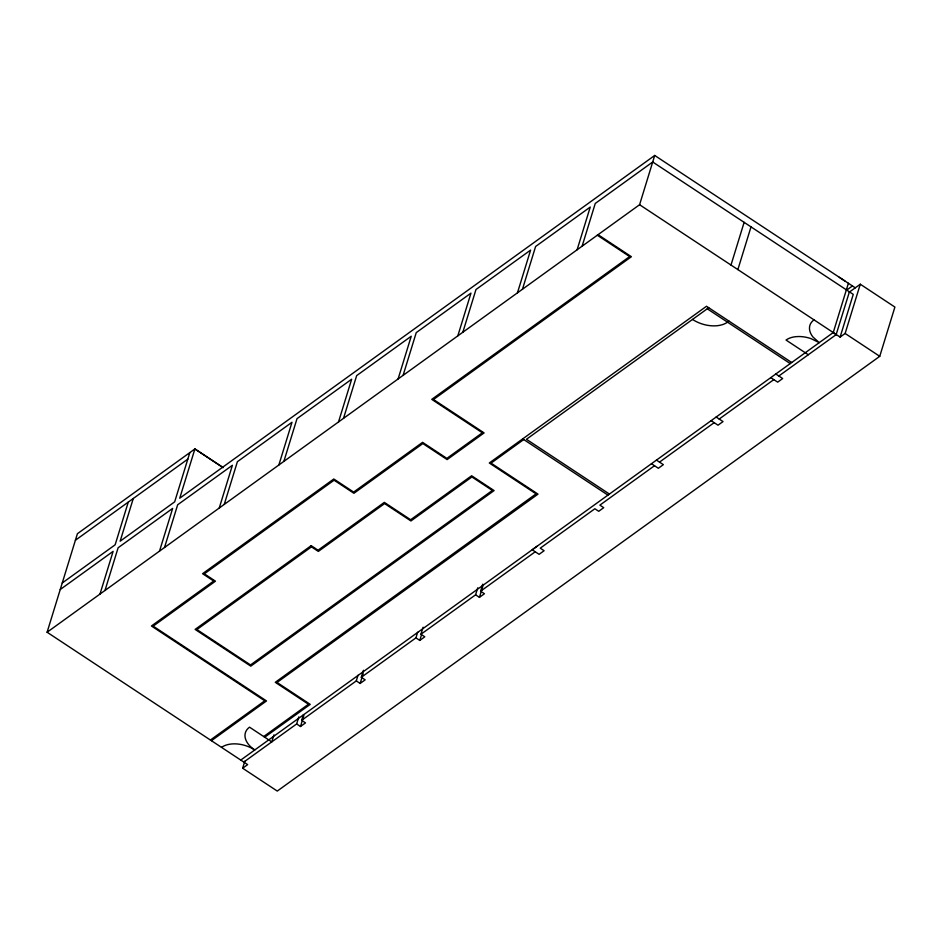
<?xml version="1.0" encoding="UTF-8"?>
<svg xmlns="http://www.w3.org/2000/svg" width="942" height="942" viewBox="0 0 942 942"><rect width="100%" height="100%" fill="white"/><g stroke="black" fill="none" stroke-linecap="round" stroke-linejoin="round"><path stroke-width="1.41" d="M849.295 292.138L860.282 284.213L894.9 307.068L879.746 356.323L277.266 791.068L242.647 768.225L247.652 764.61L47.1 632.235L77.409 533.714L194.9 448.945L223.089 467.55M99.982 594.072L113.122 551.353L60.241 589.515M128.277 502.098L115.136 544.817L62.254 582.98M104.986 590.457L118.127 547.749L172.657 508.397L159.516 551.105M133.281 498.483L120.14 541.203L174.67 501.851L189.825 452.596M164.52 547.502L177.661 504.782L232.391 465.289L219.25 508.009M224.255 504.394L237.396 461.686L291.996 422.275L278.856 464.995M283.872 461.38L297.013 418.66L351.66 379.226L338.519 421.945M343.524 418.33L356.665 375.611L411.242 336.235L398.101 378.955M242.647 768.225L244.779 761.277M273.957 734.854L271.791 741.884L249.536 727.177A24.433 15.213 17.1 0 0 254.764 749.973A24.433 15.213 17.1 0 0 221.547 747.371M403.105 375.34L416.246 332.62L470.965 293.139L457.824 335.847M243.813 762.066L296.636 723.951L298.802 716.921M296.636 723.951L300.486 726.494L305.502 722.879L301.652 720.336L303.383 714.719M300.486 726.494L303.877 715.473M462.84 332.232L475.981 289.524L530.605 250.101L517.464 292.821M301.652 720.336L356.288 680.901L358.019 675.284M356.288 680.901L360.15 683.445L365.155 679.841L361.304 677.298L363.459 670.268M360.15 683.445L363.117 673.801M522.469 289.206L535.609 246.498L590.245 207.063L577.116 249.771M361.304 677.298L415.928 637.875L417.659 632.247M415.928 637.875L419.779 640.419L424.795 636.804L420.933 634.26L423.099 627.231M419.779 640.419L421.498 634.861M582.121 246.168L595.262 203.448L652.688 162.012M420.933 634.26L475.58 594.826L477.747 587.796M475.58 594.826L479.431 597.358L484.435 593.743L480.597 591.211L482.751 584.181M479.431 597.358L482.822 586.336M47.1 632.235L639.583 204.72L654.714 155.454L844.868 280.963M730.992 265.055L744.133 222.347M737.869 269.6L751.009 226.881M240.775 760.064L833.246 332.55L848.389 283.283L839.322 277.301M639.583 204.72L840.111 337.083L853.252 294.375L652.724 162M840.111 337.083L845.127 333.468L860.282 284.213M849.413 291.832L836.131 334.657L833.246 332.55M537.211 546.16L532.23 549.787L539.107 554.332L544.111 550.717L540.249 548.162L594.873 508.751L598.723 511.294L603.728 507.679L599.877 505.136L654.502 465.725M75.395 540.261L187.811 459.143M654.714 155.454L179.745 498.2L194.9 448.945L223.019 467.597M523.74 439.537L491.053 463.134L538.012 494.126L277.03 682.455L310.224 704.369L264.714 737.197M708.725 307.74L526.437 439.278L609.415 494.055M728.967 321.104L727.495 322.164A25.717 16.014 17.1 0 1 692.523 319.432M210.419 740.023L264.761 700.813L151.415 625.994L213.716 581.037L202.577 573.69L333.809 478.995L353.639 492.089L422.569 442.351L446.861 458.389L482.351 432.778L431.754 399.373L629.656 256.565L597.299 235.206M211.432 740.695L266.515 700.942L153.157 626.136L215.459 581.179L204.332 573.831L334.08 480.196L353.921 493.29L422.852 443.552L447.132 459.59L484.106 432.908L433.497 399.514L631.399 256.707L598.029 234.676M846.469 290.266L852.439 285.968M263.701 736.538L308.47 704.227L275.276 682.314L536.057 493.855L489.298 462.993L706.5 306.268L791.704 362.517M480.597 591.211L535.244 551.777M659.506 462.11L714.177 422.652M719.182 419.049L773.829 379.614M778.834 375.999L836.284 334.551M848.389 283.283L855.265 287.828M845.127 333.468L879.746 356.323M808.295 354.745L786.028 340.05A24.433 15.213 17.1 0 1 795.601 336.694L798.522 336.529A24.433 15.213 17.1 0 1 810.827 338.555L819.246 342.641L812.958 337.012A24.433 15.213 17.1 0 1 809.472 328.628L809.59 326.603A24.433 15.213 17.1 0 1 814.018 319.856M707.254 308.799L790.232 363.577M775.796 373.998L782.672 378.531L777.668 382.146L770.792 377.612M716.144 417.035L723.032 421.58L718.016 425.195L711.139 420.65M656.468 460.108L663.356 464.653L658.352 468.268L651.464 463.723M522.728 438.878L607.943 495.115M311.178 545.665L195.124 629.409L250.784 666.147L494.091 490.582L471.624 475.757L410.653 519.748L384.336 502.38L318.066 550.21L311.178 545.665M311.461 546.866L196.878 629.55L250.513 664.946L492.348 490.441L471.907 476.946L410.924 520.95L384.619 503.581L318.337 551.411L311.461 546.866"/></g></svg>
